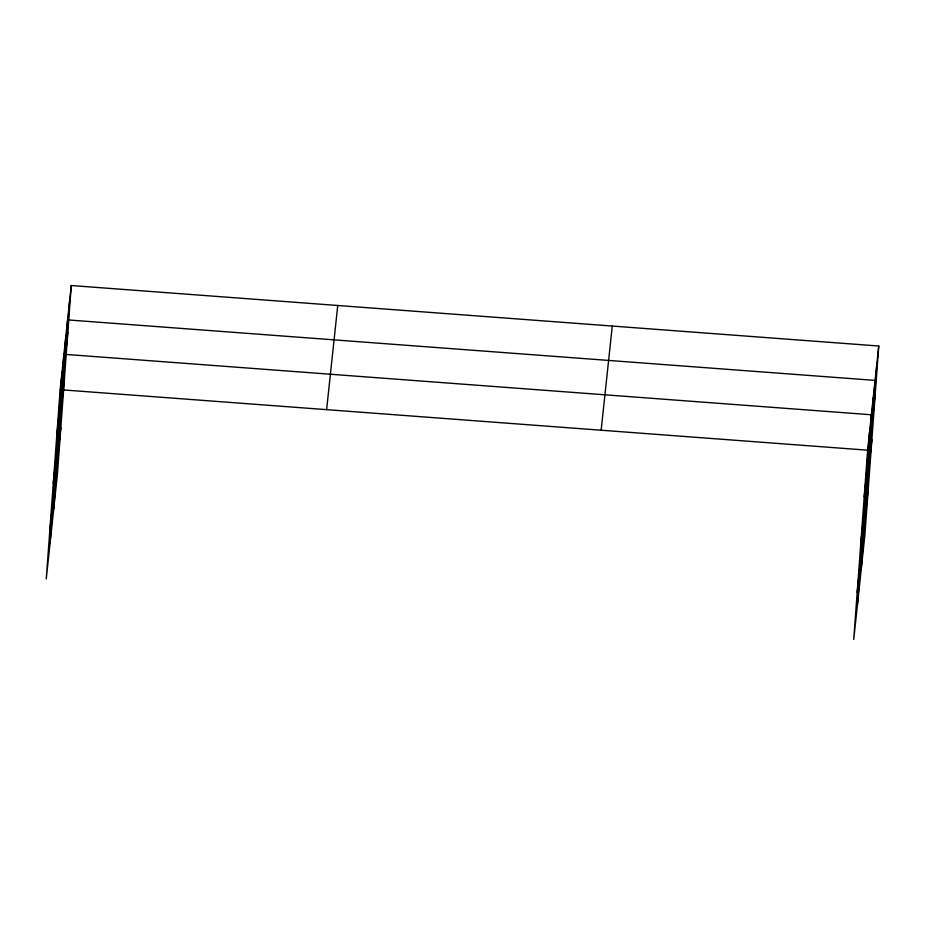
<?xml version="1.0" encoding="UTF-8"?>
<svg xmlns="http://www.w3.org/2000/svg" width="925" height="925" viewBox="0 0 925 925"><rect width="100%" height="100%" fill="white"/><g stroke="black" fill="none" stroke-linecap="round" stroke-linejoin="round"><path stroke-width="1.39" d="M71.271 285.524L60.148 389.691L46.25 578.981L57.373 474.814L71.271 285.524L878.75 346.019L864.852 535.309L853.729 639.476L867.627 450.186L878.75 346.019M58.61 418.643L62.044 371.989M50.031 543.565L63.929 354.275L871.408 414.77L857.51 604.06M62.333 383.748L65.767 337.082M53.696 509.189L67.594 319.9L875.085 380.395L861.175 569.684M66.01 349.373L69.433 302.706M866.101 479.138L869.523 432.484M869.824 444.243L873.246 397.577M873.489 409.868L876.912 363.201M56.726 436.357L67.837 332.179M53.268 483.428L64.392 379.25M49.707 531.921L60.83 427.743M326.618 409.659L337.741 305.481M601.157 430.229L612.281 326.051M864.204 496.852L875.327 392.674M860.747 543.923L871.87 439.745M857.186 592.416L868.309 488.238M60.148 389.691L867.627 450.186"/></g></svg>
